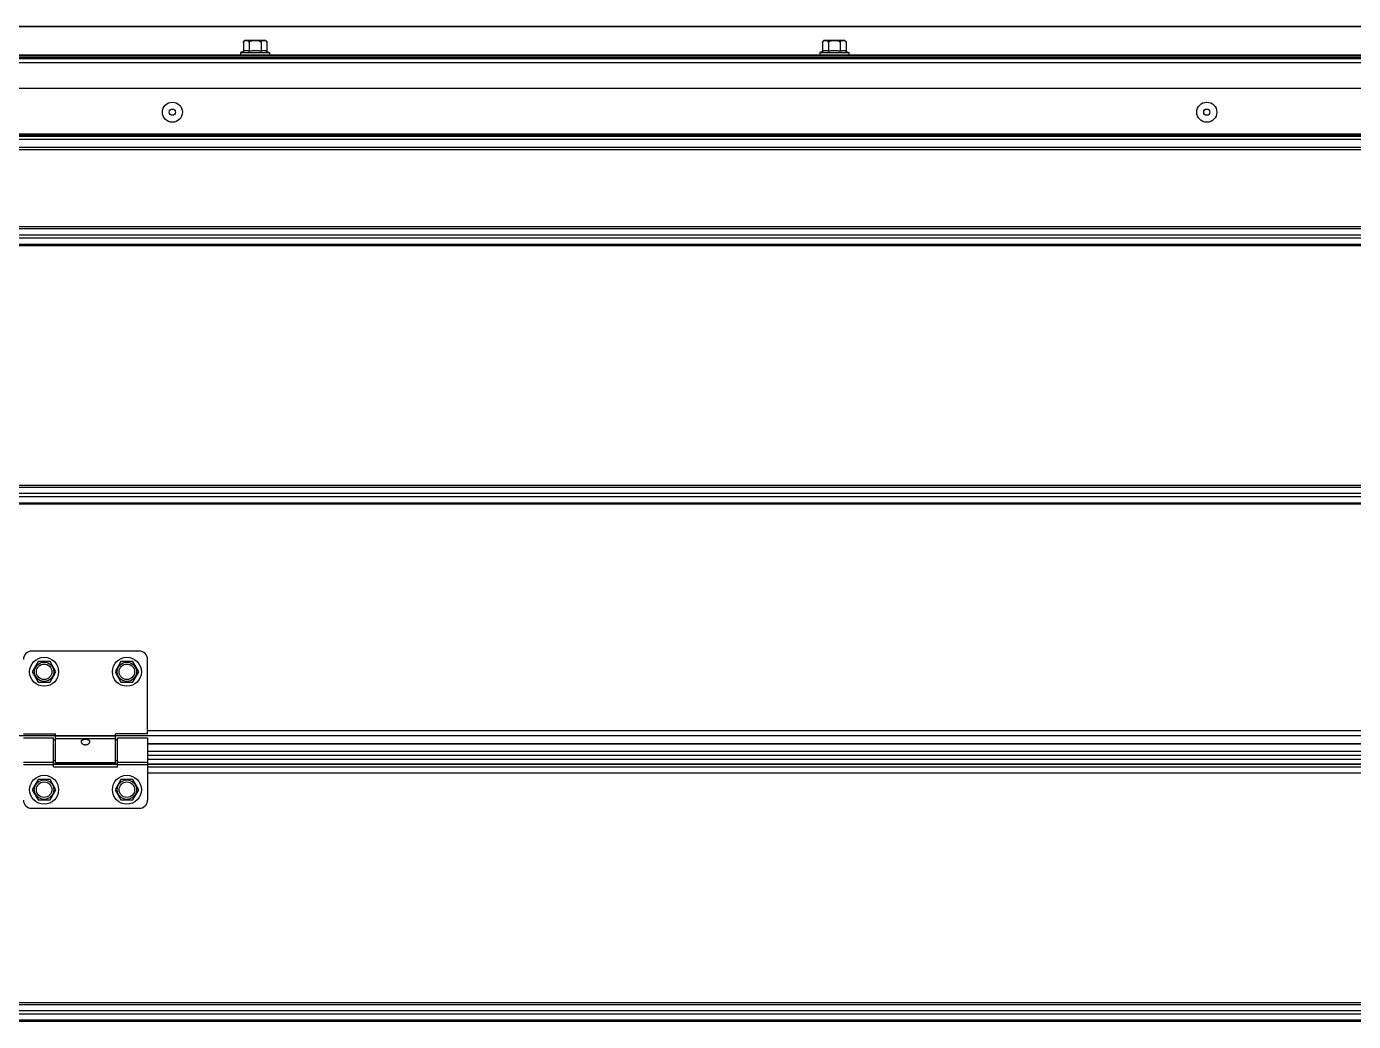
# Model space of a CAD drawing. Header units: millimetres. Extents: x 21899 to 38731, y -5425 to 3612.
# Drawn here: x 24247 to 24888, y 2404 to 2884 of the extents above; entities that cross this region are included whole.
import ezdxf

# ---------------------------------------------------------------- set-up
doc = ezdxf.new("R2010")
doc.units = ezdxf.units.MM

msp = doc.modelspace()

# ---------------------------------------------------------------- linework, layer by layer
at = {"color": 7, "linetype": 'Continuous'}
for p, q in [((25101.07, 2884.49), (22336.81, 2884.49)), ((24351.41, 2876.79), (24351.41, 2872.49)), ((24361.81, 2877.79), (24352.41, 2877.79)), ((24354.26, 2876.79), (24354.26, 2872.49)), ((24359.96, 2876.79), (24359.96, 2872.49)), ((24362.81, 2876.79), (24362.81, 2872.49)), ((24631.41, 2876.79), (24631.41, 2872.49)), ((24641.81, 2877.79), (24632.41, 2877.79)), ((24634.26, 2876.79), (24634.26, 2872.49)), ((24639.96, 2876.79), (24639.96, 2872.49)), ((24642.81, 2876.79), (24642.81, 2872.49)), ((22336.81, 2870.79), (25101.07, 2870.79)), ((22336.81, 2869.09), (25101.07, 2869.09)), ((24351.41, 2872.49), (24350.11, 2871.99)), ((24350.11, 2871.99), (24350.11, 2870.79)), ((24350.11, 2871.99), (24364.11, 2871.99)), ((24362.81, 2872.49), (24364.11, 2871.99)), ((24364.11, 2871.99), (24364.11, 2870.79)), ((24631.41, 2872.49), (24630.11, 2871.99)), ((24630.11, 2871.99), (24630.11, 2870.79)), ((24630.11, 2871.99), (24644.11, 2871.99)), ((24642.81, 2872.49), (24644.11, 2871.99)), ((24644.11, 2871.99), (24644.11, 2870.79)), ((25175.9, 2854.59), (23876.46, 2854.59)), ((22336.81, 2825.09), (25101.07, 2825.09)), ((24301.11, 2582.59), (24249.11, 2582.59)), ((24305.11, 2542.59), (24305.11, 2578.59)), ((24252.26, 2577.52), (24249.41, 2572.59)), ((24249.41, 2572.59), (24252.26, 2567.65)), ((24257.96, 2577.52), (24252.26, 2577.52)), ((24260.81, 2572.59), (24257.96, 2577.52)), ((24257.96, 2567.65), (24260.81, 2572.59)), ((24292.26, 2577.52), (24289.41, 2572.59)), ((24289.41, 2572.59), (24292.26, 2567.65)), ((24297.96, 2577.52), (24292.26, 2577.52)), ((24300.81, 2572.59), (24297.96, 2577.52)), ((24297.96, 2567.65), (24300.81, 2572.59)), ((24252.26, 2567.65), (24257.96, 2567.65)), ((24292.26, 2567.65), (24297.96, 2567.65)), ((24245.11, 2542.59), (24260.61, 2542.59)), ((24245.11, 2540.59), (24259.61, 2540.59)), ((24259.61, 2526.59), (24259.61, 2540.59)), ((24260.61, 2528.59), (24260.61, 2542.59)), ((24305.11, 2542.59), (24289.61, 2542.59)), ((24289.61, 2528.59), (24289.61, 2542.59)), ((24290.61, 2540.59), (24305.11, 2540.59)), ((24290.61, 2526.59), (24290.61, 2540.59)), ((24305.11, 2540.59), (24305.11, 2510.59)), ((24260.61, 2539.59), (24259.61, 2539.59)), ((24290.61, 2539.59), (24289.61, 2539.59)), ((25101.07, 2537.64), (24305.11, 2537.64)), ((24260.61, 2529.59), (24259.61, 2529.59)), ((24290.61, 2528.01), (24259.61, 2528.01)), ((24289.61, 2528.59), (24260.61, 2528.59)), ((24290.61, 2529.59), (24289.61, 2529.59)), ((25101.07, 2532.09), (24305.11, 2532.09)), ((25101.07, 2528.01), (24305.11, 2528.01)), ((24259.61, 2526.59), (24290.61, 2526.59)), ((24252.26, 2520.52), (24249.41, 2515.59)), ((24249.41, 2515.59), (24252.26, 2510.65)), ((24257.96, 2520.52), (24252.26, 2520.52)), ((24260.81, 2515.59), (24257.96, 2520.52)), ((24257.96, 2510.65), (24260.81, 2515.59)), ((24292.26, 2520.52), (24289.41, 2515.59)), ((24289.41, 2515.59), (24292.26, 2510.65)), ((24297.96, 2520.52), (24292.26, 2520.52)), ((24300.81, 2515.59), (24297.96, 2520.52)), ((24297.96, 2510.65), (24300.81, 2515.59)), ((24252.26, 2510.65), (24257.96, 2510.65)), ((24292.26, 2510.65), (24297.96, 2510.65)), ((24249.11, 2506.59), (24301.11, 2506.59))]:
    msp.add_line(p, q, dxfattribs=at)
at = {"color": 9, "linetype": 'Continuous'}
for p, q in [((25101.07, 2884.36), (22336.81, 2884.36)), ((22336.81, 2870.29), (25101.07, 2870.29)), ((22336.81, 2869.59), (25101.07, 2869.59)), ((22336.81, 2867.09), (25101.07, 2867.09)), ((25101.07, 2832.5), (22336.81, 2832.5)), ((25101.07, 2831.79), (22336.81, 2831.79)), ((22336.81, 2831.47), (25101.07, 2831.47)), ((22336.81, 2830.06), (25101.07, 2830.06)), ((22336.81, 2826.19), (25101.07, 2826.19)), ((25101.07, 2787.61), (22336.81, 2787.61)), ((22336.81, 2786.83), (25101.07, 2786.83)), ((22336.81, 2783.86), (25101.07, 2783.86)), ((22336.81, 2782.31), (25101.07, 2782.31)), ((22336.81, 2779.34), (25101.07, 2779.34)), ((25101.07, 2778.56), (22336.81, 2778.56)), ((25101.07, 2662.61), (22336.81, 2662.61)), ((22336.81, 2661.83), (25101.07, 2661.83)), ((22336.81, 2658.86), (25101.07, 2658.86)), ((22336.81, 2657.31), (25101.07, 2657.31)), ((22336.81, 2654.34), (25101.07, 2654.34)), ((25101.07, 2653.56), (22336.81, 2653.56)), ((25101.07, 2541.58), (22336.81, 2541.58)), ((24289.61, 2541.43), (24260.61, 2541.43)), ((24289.61, 2540.21), (24260.61, 2540.21)), ((25101.07, 2544.01), (24305.11, 2544.01)), ((25101.07, 2537.73), (24305.11, 2537.73)), ((25101.07, 2534.09), (24305.11, 2534.09)), ((24245.11, 2528.96), (24259.61, 2528.96)), ((24245.11, 2527.75), (24259.61, 2527.75)), ((24259.61, 2527.97), (24290.61, 2527.97)), ((24290.61, 2528.96), (24305.11, 2528.96)), ((24290.61, 2527.75), (24305.11, 2527.75)), ((24305.11, 2530.3), (25101.07, 2530.3)), ((24305.11, 2527.97), (25101.07, 2527.97)), ((24259.61, 2526.59), (24290.61, 2526.59)), ((24305.11, 2526.59), (25101.07, 2526.59)), ((24305.11, 2523.68), (25101.07, 2523.68)), ((25101.07, 2412.61), (22336.81, 2412.61)), ((22336.81, 2411.83), (25101.07, 2411.83)), ((22336.81, 2408.86), (25101.07, 2408.86)), ((22336.81, 2407.31), (25101.07, 2407.31)), ((22336.81, 2404.34), (25101.07, 2404.34)), ((25101.07, 2403.56), (22336.81, 2403.56))]:
    msp.add_line(p, q, dxfattribs=at)
at = {"color": 7, "linetype": 'Continuous'}
for centre, radius in [((24317.11, 2843.09), 4.85), ((24817.11, 2843.09), 4.85), ((24317.11, 2843.09), 1.5), ((24817.11, 2843.09), 1.5), ((24255.11, 2572.59), 7), ((24295.11, 2572.59), 7), ((24255.11, 2572.59), 3.75), ((24295.11, 2572.59), 3.75), ((24255.11, 2515.59), 7), ((24295.11, 2515.59), 7), ((24255.11, 2515.59), 3.75), ((24295.11, 2515.59), 3.75)]:
    msp.add_circle(centre, radius, dxfattribs=at)
at = {"color": 9, "linetype": 'Continuous'}
for centre in [(24255.11, 2572.59), (24295.11, 2572.59), (24255.11, 2515.59), (24295.11, 2515.59)]:
    msp.add_circle(centre, 4.7, dxfattribs=at)
at = {"color": 7, "linetype": 'Continuous'}
for centre, radius, start, end in [((24352.41, 2876.79), 1, 90, 180), ((24361.81, 2876.79), 1, 0, 90), ((24632.41, 2876.79), 1, 90, 180), ((24641.81, 2876.79), 1, 0, 90), ((24249.11, 2578.59), 4, 90, 180), ((24301.11, 2578.59), 4, 0, 90), ((24249.11, 2510.59), 4, 180, 270), ((24301.11, 2510.59), 4, 270, 0)]:
    msp.add_arc(centre, radius, start, end, dxfattribs=at)
for points, start_tangent, end_tangent in [([(24351.41, 2876.79), (24351.42, 2876.93), (24351.43, 2876.98)], (0, 1), (0.196493, 0.980505)), ([(24351.43, 2876.98), (24351.44, 2877.04)], (0.196493, 0.980505), (0.259097, 0.965851)), ([(24351.44, 2877.04), (24351.46, 2877.09), (24351.49, 2877.17)], (0.259097, 0.965851), (0.393606, 0.919279)), ([(24351.49, 2877.17), (24351.52, 2877.23), (24351.6, 2877.36), (24351.71, 2877.47), (24351.83, 2877.56), (24351.96, 2877.63), (24352.12, 2877.68), (24352.3, 2877.72), (24352.42, 2877.74)], (0.393606, 0.919279), (0.994208, 0.10747)), ([(24352.42, 2877.74), (24352.51, 2877.75), (24352.73, 2877.76), (24352.95, 2877.76), (24353.15, 2877.75), (24353.35, 2877.73), (24353.52, 2877.69), (24353.68, 2877.64), (24353.83, 2877.57), (24353.95, 2877.48), (24354.06, 2877.37), (24354.15, 2877.24), (24354.21, 2877.09), (24354.25, 2876.93), (24354.26, 2876.79)], (0.994208, 0.10747), (0, -1)), ([(24354.26, 2876.79), (24354.28, 2876.93), (24354.35, 2877.08), (24354.46, 2877.22), (24354.62, 2877.34), (24354.81, 2877.45), (24355.03, 2877.54), (24355.28, 2877.61), (24355.52, 2877.66), (24355.76, 2877.69), (24355.97, 2877.72), (24356.17, 2877.73), (24356.36, 2877.74), (24356.55, 2877.75), (24356.74, 2877.75), (24356.92, 2877.76), (24357.11, 2877.76)], (0, 1), (1, 0)), ([(24357.11, 2877.76), (24357.4, 2877.75), (24357.69, 2877.75), (24357.97, 2877.74), (24358.26, 2877.72), (24358.54, 2877.68), (24358.83, 2877.64), (24359.11, 2877.56), (24359.37, 2877.47), (24359.58, 2877.36), (24359.75, 2877.23), (24359.87, 2877.09), (24359.94, 2876.93), (24359.96, 2876.79)], (1, 0), (0, -1)), ([(24359.96, 2876.79), (24359.97, 2876.94), (24360.01, 2877.09), (24360.07, 2877.23), (24360.15, 2877.36), (24360.26, 2877.47), (24360.38, 2877.56), (24360.52, 2877.63), (24360.68, 2877.69), (24360.85, 2877.72), (24361.03, 2877.74), (24361.22, 2877.75), (24361.42, 2877.76), (24361.59, 2877.75), (24361.75, 2877.74), (24361.91, 2877.72), (24362.06, 2877.69), (24362.21, 2877.65), (24362.36, 2877.58), (24362.5, 2877.48), (24362.61, 2877.37), (24362.7, 2877.24), (24362.76, 2877.09), (24362.8, 2876.93), (24362.81, 2876.79)], (0, 1), (0, -1)), ([(24631.41, 2876.79), (24631.42, 2876.93), (24631.43, 2876.98)], (0, 1), (0.196493, 0.980505)), ([(24631.43, 2876.98), (24631.44, 2877.04)], (0.196493, 0.980505), (0.259097, 0.965851)), ([(24631.44, 2877.04), (24631.46, 2877.09), (24631.49, 2877.17)], (0.259097, 0.965851), (0.393606, 0.919279)), ([(24631.49, 2877.17), (24631.52, 2877.23), (24631.6, 2877.36), (24631.71, 2877.47), (24631.83, 2877.56), (24631.96, 2877.63), (24632.12, 2877.68), (24632.3, 2877.72), (24632.42, 2877.74)], (0.393606, 0.919279), (0.994208, 0.10747)), ([(24632.42, 2877.74), (24632.51, 2877.75), (24632.73, 2877.76), (24632.95, 2877.76), (24633.15, 2877.75), (24633.35, 2877.73), (24633.52, 2877.69), (24633.68, 2877.64), (24633.83, 2877.57), (24633.95, 2877.48), (24634.06, 2877.37), (24634.15, 2877.24), (24634.21, 2877.09), (24634.25, 2876.93), (24634.26, 2876.79)], (0.994208, 0.10747), (0, -1)), ([(24634.26, 2876.79), (24634.28, 2876.93), (24634.35, 2877.08), (24634.46, 2877.22), (24634.62, 2877.34), (24634.81, 2877.45), (24635.03, 2877.54), (24635.28, 2877.61), (24635.52, 2877.66), (24635.76, 2877.69), (24635.97, 2877.72), (24636.17, 2877.73), (24636.36, 2877.74), (24636.55, 2877.75), (24636.74, 2877.75), (24636.92, 2877.76), (24637.11, 2877.76)], (0, 1), (1, 0)), ([(24637.11, 2877.76), (24637.4, 2877.75), (24637.69, 2877.75), (24637.97, 2877.74), (24638.26, 2877.72), (24638.54, 2877.68), (24638.83, 2877.64), (24639.11, 2877.56), (24639.37, 2877.47), (24639.58, 2877.36), (24639.75, 2877.23), (24639.87, 2877.09), (24639.94, 2876.93), (24639.96, 2876.79)], (1, 0), (0, -1)), ([(24639.96, 2876.79), (24639.97, 2876.94), (24640.01, 2877.09), (24640.07, 2877.23), (24640.15, 2877.36), (24640.26, 2877.47), (24640.38, 2877.56), (24640.52, 2877.63), (24640.68, 2877.69), (24640.85, 2877.72), (24641.03, 2877.74), (24641.22, 2877.75), (24641.42, 2877.76), (24641.59, 2877.75), (24641.75, 2877.74), (24641.91, 2877.72), (24642.06, 2877.69), (24642.21, 2877.65), (24642.36, 2877.58), (24642.5, 2877.48), (24642.61, 2877.37), (24642.7, 2877.24), (24642.76, 2877.09), (24642.8, 2876.93), (24642.81, 2876.79)], (0, 1), (0, -1)), ([(24354.26, 2872.49), (24353.9, 2872.62), (24353.54, 2872.71), (24353.19, 2872.77), (24352.83, 2872.79), (24352.48, 2872.77), (24352.13, 2872.71), (24351.77, 2872.62), (24351.41, 2872.49)], (-0.932391, 0.361452), (-0.932391, -0.361452)), ([(24357.11, 2872.79), (24356.4, 2872.77), (24355.69, 2872.71), (24354.98, 2872.62), (24354.26, 2872.49)], (-1, 0), (-0.981728, -0.190289)), ([(24359.96, 2872.49), (24359.38, 2872.59), (24358.81, 2872.68), (24358.24, 2872.74), (24357.68, 2872.77), (24357.11, 2872.79)], (-0.981728, 0.190289), (-1, 0)), ([(24362.81, 2872.49), (24362.45, 2872.62), (24362.09, 2872.71), (24361.74, 2872.77), (24361.38, 2872.79), (24361.03, 2872.77), (24360.68, 2872.71), (24360.32, 2872.62), (24359.96, 2872.49)], (-0.932391, 0.361452), (-0.932391, -0.361452)), ([(24634.26, 2872.49), (24633.9, 2872.62), (24633.54, 2872.71), (24633.19, 2872.77), (24632.83, 2872.79), (24632.48, 2872.77), (24632.13, 2872.71), (24631.77, 2872.62), (24631.41, 2872.49)], (-0.932391, 0.361452), (-0.932391, -0.361452)), ([(24637.11, 2872.79), (24636.4, 2872.77), (24635.69, 2872.71), (24634.98, 2872.62), (24634.26, 2872.49)], (-1, 0), (-0.981728, -0.190289)), ([(24639.96, 2872.49), (24639.38, 2872.59), (24638.81, 2872.68), (24638.24, 2872.74), (24637.68, 2872.77), (24637.11, 2872.79)], (-0.981728, 0.190289), (-1, 0)), ([(24642.81, 2872.49), (24642.45, 2872.62), (24642.09, 2872.71), (24641.74, 2872.77), (24641.38, 2872.79), (24641.03, 2872.77), (24640.68, 2872.71), (24640.32, 2872.62), (24639.96, 2872.49)], (-0.932391, 0.361452), (-0.932391, -0.361452)), ([(24273.11, 2538.83), (24273.17, 2539.17), (24273.36, 2539.46), (24273.66, 2539.69), (24274.01, 2539.84), (24274.37, 2539.93), (24274.76, 2539.99), (24275.17, 2540), (24275.58, 2539.97), (24275.97, 2539.91), (24276.32, 2539.8), (24276.63, 2539.65), (24276.87, 2539.44), (24277.04, 2539.17), (24277.11, 2538.83)], (0, 1), (0, -1)), ([(24273.2, 2538.38), (24273.17, 2538.47), (24273.11, 2538.83)], (-0.374906, 0.927063), (0, 1)), ([(24277.01, 2538.37), (24276.88, 2538.12), (24276.61, 2537.78), (24276.26, 2537.51), (24275.9, 2537.32), (24275.5, 2537.21), (24275.07, 2537.17), (24274.65, 2537.22), (24274.24, 2537.36), (24273.89, 2537.56), (24273.58, 2537.82), (24273.33, 2538.13), (24273.2, 2538.38)], (-0.381296, -0.924453), (-0.374906, 0.927063)), ([(24277.11, 2538.83), (24277.05, 2538.48), (24277.01, 2538.37)], (0, -1), (-0.381296, -0.924453))]:
    msp.add_spline(points, degree=3, dxfattribs=dict(at, start_tangent=start_tangent, end_tangent=end_tangent))

doc.saveas('drawing.dxf')
